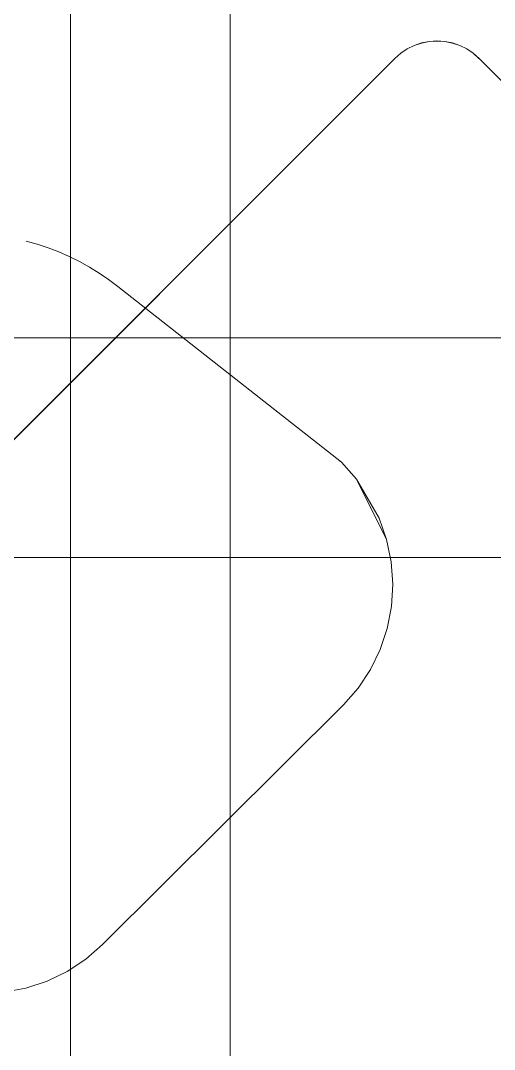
# Model space of a CAD drawing. Extents: x -566 to 72611, y -487 to 32334.
# Drawn here: x 29.43 to 39.91, y 219.27 to 242.01 of the extents above; entities that cross this region are included whole.
import ezdxf

# ---------------------------------------------------------------- set-up
doc = ezdxf.new("R2010")
doc.units = 0
doc.header["$LTSCALE"] = 0.5
doc.header["$MEASUREMENT"] = 0
doc.layers.add('ceilling', color=141, linetype='CONTINUOUS', lineweight=18)
doc.layers.add('floor', color=7, linetype='CONTINUOUS', lineweight=5, true_color=0xcfcfcf)
doc.layers.add('layout', color=7, linetype='CONTINUOUS', lineweight=5, true_color=0xcfcfcf)

msp = doc.modelspace()

# ---------------------------------------------------------------- hatches: boundary and pattern name
at = {"layer": 'floor'}
h = msp.add_hatch(dxfattribs=at)
h.set_pattern_fill('ANSI37', color=256, scale=100, angle=45)
h.set_pattern_definition([(90, (243.028, 267.632), (-12.5, 9e-16), []), (180, (243.028, 267.632), (-9e-16, -12.5), [])])
h.paths.add_polyline_path([(253.46925, 349.5), (154.11744, 349.5), (154.11744, 348.5), (101.14781, 348.5), (101.14781, 349.5), (0, 349.5), (0, 344.5), (36, 344.5, -0.33835703), (0, 308.66941), (0, 308.5), (0, 173.75), (253.46925, 173.75)])
h.paths.add_polyline_path([(36, 344.5), (0, 344.5), (0, 308.66941, 0.33835703)], flags=17)
h.paths.add_polyline_path([(253.46925, 173.75), (0, 173.75), (0, 173.74997), (0, 169.75), (253.46925, 169.75)])
h.paths.add_polyline_path([(253.46925, 169.75), (0, 169.75), (0, 149.21137), (36, 149.21137, -0.33835703), (0, 113.38078), (0, 113.21137), (0, 29.94998), (0, -5), (253.46925, -5)])
h.paths.add_polyline_path([(36, 149.21137), (0, 149.21137), (0, 113.38078, 0.33835703)], flags=17)
h.paths.add_polyline_path([(575.25, 169.75), (510, 169.75), (474.75, 169.75), (327.5, 169.75), (285.46925, 169.75), (285.46925, 165.75), (253.46925, 165.75), (253.46925, -5), (263.99725, -5), (263.99725, 95.99051), (287, 95.99051), (287, 97.5), (292, 97.5), (292, -5), (341.25, -5), (341.25, 13.02988), (341.25012, 15.02988), (346.24839, 15.02988, 0.36108524), (374.08728, 41.24999), (346.25012, 41.24999), (346.25012, 42.99999), (341.25, 42.99999), (341.25, 44.99999), (341.25, 97.5), (357.75, 97.5), (405.75, 97.5), (575.25, 97.5)])

# ---------------------------------------------------------------- linework, layer by layer
at = {"layer": 'ceilling'}
for p, q in [((34.06343, 349.5), (34.06343, 173.75)), ((0, 235), (533.5, 235))]:
    msp.add_line(p, q, dxfattribs=at)
at = {"layer": 'layout'}
for points in [[(38.29771, 241.51497, -69.72025), (38.46594, 241.55027, -69.73263), (38.29719, 241.5167, -69.73263)], [(38.46594, 241.55027, -69.73263), (38.29771, 241.51497, -69.72025), (38.4662, 241.54846, -69.72025)], [(38.4662, 241.54846, -69.72025), (38.63767, 241.56154, -69.73263), (38.46594, 241.55027, -69.73263)], [(38.63767, 241.56154, -69.73263), (38.4662, 241.54846, -69.72025), (38.63758, 241.55973, -69.72025)], [(38.63758, 241.55973, -69.72025), (38.80931, 241.55027, -69.73263), (38.63767, 241.56154, -69.73263)], [(38.80931, 241.55027, -69.73263), (38.63758, 241.55973, -69.72025), (38.80905, 241.54846, -69.72025)], [(38.80905, 241.54846, -69.72025), (38.97806, 241.5167, -69.73263), (38.80931, 241.55027, -69.73263)], [(38.97806, 241.5167, -69.73263), (38.80905, 241.54846, -69.72025), (38.97754, 241.51497, -69.72025)], [(37.83811, 241.28835, -69.72025), (37.98002, 241.38537, -69.73263), (37.83704, 241.28977, -69.73263)], [(37.98002, 241.38537, -69.73263), (37.83811, 241.28835, -69.72025), (37.98093, 241.38377, -69.72025)], [(37.98093, 241.38377, -69.72025), (38.13431, 241.46137, -69.73263), (37.98002, 241.38537, -69.73263)], [(38.13431, 241.46137, -69.73263), (37.98093, 241.38377, -69.72025), (38.13504, 241.45977, -69.72025)], [(38.13504, 241.45977, -69.72025), (38.29719, 241.5167, -69.73263), (38.13431, 241.46137, -69.73263)], [(38.29719, 241.5167, -69.73263), (38.13504, 241.45977, -69.72025), (38.29771, 241.51497, -69.72025)], [(38.97754, 241.51497, -69.72025), (39.14094, 241.46137, -69.73263), (38.97806, 241.5167, -69.73263)], [(39.14094, 241.46137, -69.73263), (38.97754, 241.51497, -69.72025), (39.14029, 241.45977, -69.72025)], [(39.14029, 241.45977, -69.72025), (39.29523, 241.38528, -69.73263), (39.14094, 241.46137, -69.73263)], [(39.29523, 241.38528, -69.73263), (39.14029, 241.45977, -69.72025), (39.29432, 241.38377, -69.72025)], [(39.29432, 241.38377, -69.72025), (39.43825, 241.28973, -69.73263), (39.29523, 241.38528, -69.73263)], [(39.43825, 241.28973, -69.73263), (39.29432, 241.38377, -69.72025), (39.43722, 241.28835, -69.72025)], [(16.90216, 220.36827, -69.72025), (37.7076, 241.17631, -69.73263), (16.90078, 220.36948, -69.73263)], [(37.7076, 241.17631, -69.73263), (16.90216, 220.36827, -69.72025), (37.7089, 241.17501, -69.72025)], [(37.7089, 241.17501, -69.72025), (37.83704, 241.28977, -69.73263), (37.7076, 241.17631, -69.73263)], [(37.83704, 241.28977, -69.73263), (37.7089, 241.17501, -69.72025), (37.83811, 241.28835, -69.72025)], [(39.43722, 241.28835, -69.72025), (39.56769, 241.17635, -69.73263), (39.43825, 241.28973, -69.73263)], [(39.56769, 241.17635, -69.73263), (39.43722, 241.28835, -69.72025), (39.56643, 241.17501, -69.72025)], [(39.56769, 241.17635, -69.73263), (61.30317, 219.43828, -69.72025), (61.30451, 219.43953, -69.73263)], [(29.80045, 237.06727, -79.38364), (29.80045, 237.06727, -79.38364), (29.80045, 237.06727, -80.51045), (29.55797, 237.13542, -79.38364)], [(29.55797, 237.13542, -80.51045), (29.55797, 237.13542, -80.51045), (29.55797, 237.13542, -79.38364), (29.80045, 237.06727, -80.51045)], [(30.03964, 236.98793, -79.38364), (30.03964, 236.98793, -79.38364), (30.03964, 236.98793, -80.51045), (29.80045, 237.06727, -79.38364)], [(29.80045, 237.06727, -80.51045), (29.80045, 237.06727, -80.51045), (29.80045, 237.06727, -79.38364), (30.03964, 236.98793, -80.51045)], [(30.27505, 236.8976, -79.38364), (30.27505, 236.8976, -79.38364), (30.27505, 236.8976, -80.51045), (30.03964, 236.98793, -79.38364)], [(30.03964, 236.98793, -80.51045), (30.03964, 236.98793, -80.51045), (30.03964, 236.98793, -79.38364), (30.27505, 236.8976, -80.51045)], [(30.27505, 236.8976, -80.51045), (30.27505, 236.8976, -80.51045), (30.27505, 236.8976, -79.38364), (30.50628, 236.79637, -80.51045)], [(30.27505, 236.8976, -79.38364), (30.27505, 236.8976, -79.38364), (30.50628, 236.79637, -80.51045), (30.50628, 236.79637, -79.38364)], [(30.73271, 236.68452, -79.38364), (30.73271, 236.68452, -79.38364), (30.73271, 236.68452, -80.51045), (30.50628, 236.79637, -79.38364)], [(30.50628, 236.79637, -80.51045), (30.50628, 236.79637, -80.51045), (30.50628, 236.79637, -79.38364), (30.73271, 236.68452, -80.51045)], [(30.95389, 236.56228, -79.38364), (30.95389, 236.56228, -79.38364), (30.95389, 236.56228, -80.51045), (30.73271, 236.68452, -79.38364)], [(30.73271, 236.68452, -80.51045), (30.73271, 236.68452, -80.51045), (30.73271, 236.68452, -79.38364), (30.95389, 236.56228, -80.51045)], [(31.16927, 236.42995, -79.38364), (31.16927, 236.42995, -79.38364), (31.16927, 236.42995, -80.51045), (30.95389, 236.56228, -79.38364)], [(30.95389, 236.56228, -80.51045), (30.95389, 236.56228, -80.51045), (30.95389, 236.56228, -79.38364), (31.16927, 236.42995, -80.51045)], [(31.37843, 236.28782, -79.38364), (31.37843, 236.28782, -79.38364), (31.37843, 236.28782, -80.51045), (31.16927, 236.42995, -79.38364)], [(31.16927, 236.42995, -80.51045), (31.16927, 236.42995, -80.51045), (31.16927, 236.42995, -79.38364), (31.37843, 236.28782, -80.51045)], [(31.58095, 236.13615, -79.38364), (31.58095, 236.13615, -79.38364), (31.58095, 236.13615, -80.51045), (31.37843, 236.28782, -79.38364)], [(31.37843, 236.28782, -80.51045), (31.37843, 236.28782, -80.51045), (31.37843, 236.28782, -79.38364), (31.58095, 236.13615, -80.51045)], [(36.52833, 232.25049, -79.38364), (36.52833, 232.25049, -79.38364), (36.52833, 232.25049, -80.51045), (31.58095, 236.13615, -79.38364)], [(31.58095, 236.13615, -80.51045), (31.58095, 236.13615, -80.51045), (31.58095, 236.13615, -79.38364), (36.52833, 232.25049, -80.51045)], [(36.85829, 231.87345, -79.38364), (36.85829, 231.87345, -79.38364), (36.85829, 231.87345, -80.51045), (36.52833, 232.25049, -79.38364)], [(36.52833, 232.25049, -80.51045), (36.52833, 232.25049, -80.51045), (36.52833, 232.25049, -79.38364), (36.85829, 231.87345, -80.51045)], [(36.85829, 231.87345, -80.51045), (36.85829, 231.87345, -80.51045), (37.35994, 231.00972, -79.38364), (37.523, 230.53786, -80.51045)], [(37.523, 230.53786, -79.38364), (37.523, 230.53786, -79.38364), (37.523, 230.53786, -80.51045), (37.35994, 231.00972, -79.38364)], [(37.62355, 230.04993, -79.38364), (37.62355, 230.04993, -79.38364), (37.62355, 230.04993, -80.51045), (37.523, 230.53786, -79.38364)], [(37.523, 230.53786, -80.51045), (37.523, 230.53786, -80.51045), (37.523, 230.53786, -79.38364), (37.62355, 230.04993, -80.51045)], [(37.65972, 229.55441, -79.38364), (37.65972, 229.55441, -79.38364), (37.65972, 229.55441, -80.51045), (37.62355, 230.04993, -79.38364)], [(37.62355, 230.04993, -80.51045), (37.62355, 230.04993, -80.51045), (37.62355, 230.04993, -79.38364), (37.65972, 229.55441, -80.51045)], [(37.63103, 229.05962, -80.51045), (37.63103, 229.05962, -80.51045), (37.65972, 229.55441, -80.51045), (37.63103, 229.05962, -79.38364)], [(37.65972, 229.55441, -79.38364), (37.65972, 229.55441, -79.38364), (37.63103, 229.05962, -79.38364), (37.65972, 229.55441, -80.51045)], [(37.53792, 228.57407, -80.51045), (37.53792, 228.57407, -80.51045), (37.63103, 229.05962, -80.51045), (37.53792, 228.57407, -79.38364)], [(37.63103, 229.05962, -79.38364), (37.63103, 229.05962, -79.38364), (37.53792, 228.57407, -79.38364), (37.63103, 229.05962, -80.51045)], [(37.382, 228.1061, -80.51045), (37.382, 228.1061, -80.51045), (37.53792, 228.57407, -80.51045), (37.382, 228.1061, -79.38364)], [(37.53792, 228.57407, -79.38364), (37.53792, 228.57407, -79.38364), (37.382, 228.1061, -79.38364), (37.53792, 228.57407, -80.51045)], [(37.16594, 227.66368, -80.51045), (37.16594, 227.66368, -80.51045), (37.382, 228.1061, -80.51045), (37.16594, 227.66368, -79.38364)], [(37.382, 228.1061, -79.38364), (37.382, 228.1061, -79.38364), (37.16594, 227.66368, -79.38364), (37.382, 228.1061, -80.51045)], [(36.89331, 227.25453, -80.51045), (36.89331, 227.25453, -80.51045), (37.16594, 227.66368, -80.51045), (36.89331, 227.25453, -79.38364)], [(37.16594, 227.66368, -79.38364), (37.16594, 227.66368, -79.38364), (36.89331, 227.25453, -79.38364), (37.16594, 227.66368, -80.51045)], [(36.569, 226.88539, -80.51045), (36.569, 226.88539, -80.51045), (36.89331, 227.25453, -80.51045), (36.569, 226.88539, -79.38364)], [(36.89331, 227.25453, -79.38364), (36.89331, 227.25453, -79.38364), (36.569, 226.88539, -79.38364), (36.89331, 227.25453, -80.51045)], [(31.24483, 221.58585, -80.51045), (31.24483, 221.58585, -80.51045), (36.569, 226.88539, -80.51045), (31.24483, 221.58585, -79.38364)], [(36.569, 226.88539, -79.38364), (36.569, 226.88539, -79.38364), (31.24483, 221.58585, -79.38364), (36.569, 226.88539, -80.51045)], [(30.87417, 221.26323, -80.51045), (30.87417, 221.26323, -80.51045), (31.24483, 221.58585, -80.51045), (30.87417, 221.26323, -79.38364)], [(31.24483, 221.58585, -79.38364), (31.24483, 221.58585, -79.38364), (30.87417, 221.26323, -79.38364), (31.24483, 221.58585, -80.51045)], [(30.46376, 220.9925, -80.51045), (30.46376, 220.9925, -80.51045), (30.87417, 221.26323, -80.51045), (30.46376, 220.9925, -79.38364)], [(30.87417, 221.26323, -79.38364), (30.87417, 221.26323, -79.38364), (30.46376, 220.9925, -79.38364), (30.87417, 221.26323, -80.51045)], [(30.02037, 220.77851, -80.51045), (30.02037, 220.77851, -80.51045), (30.46376, 220.9925, -80.51045), (30.02037, 220.77851, -79.38364)], [(30.46376, 220.9925, -79.38364), (30.46376, 220.9925, -79.38364), (30.02037, 220.77851, -79.38364), (30.46376, 220.9925, -80.51045)], [(29.0657, 220.5339, -80.51045), (29.0657, 220.5339, -80.51045), (29.55166, 220.62475, -80.51045), (29.0657, 220.5339, -79.38364)], [(29.55166, 220.62475, -79.38364), (29.55166, 220.62475, -79.38364), (29.0657, 220.5339, -79.38364), (29.55166, 220.62475, -80.51045)], [(29.55166, 220.62475, -80.51045), (29.55166, 220.62475, -80.51045), (30.02037, 220.77851, -80.51045), (29.55166, 220.62475, -79.38364)], [(30.02037, 220.77851, -79.38364), (30.02037, 220.77851, -79.38364), (29.55166, 220.62475, -79.38364), (30.02037, 220.77851, -80.51045)]]:
    msp.add_3dface(points, dxfattribs=at)

doc.saveas('drawing.dxf')
